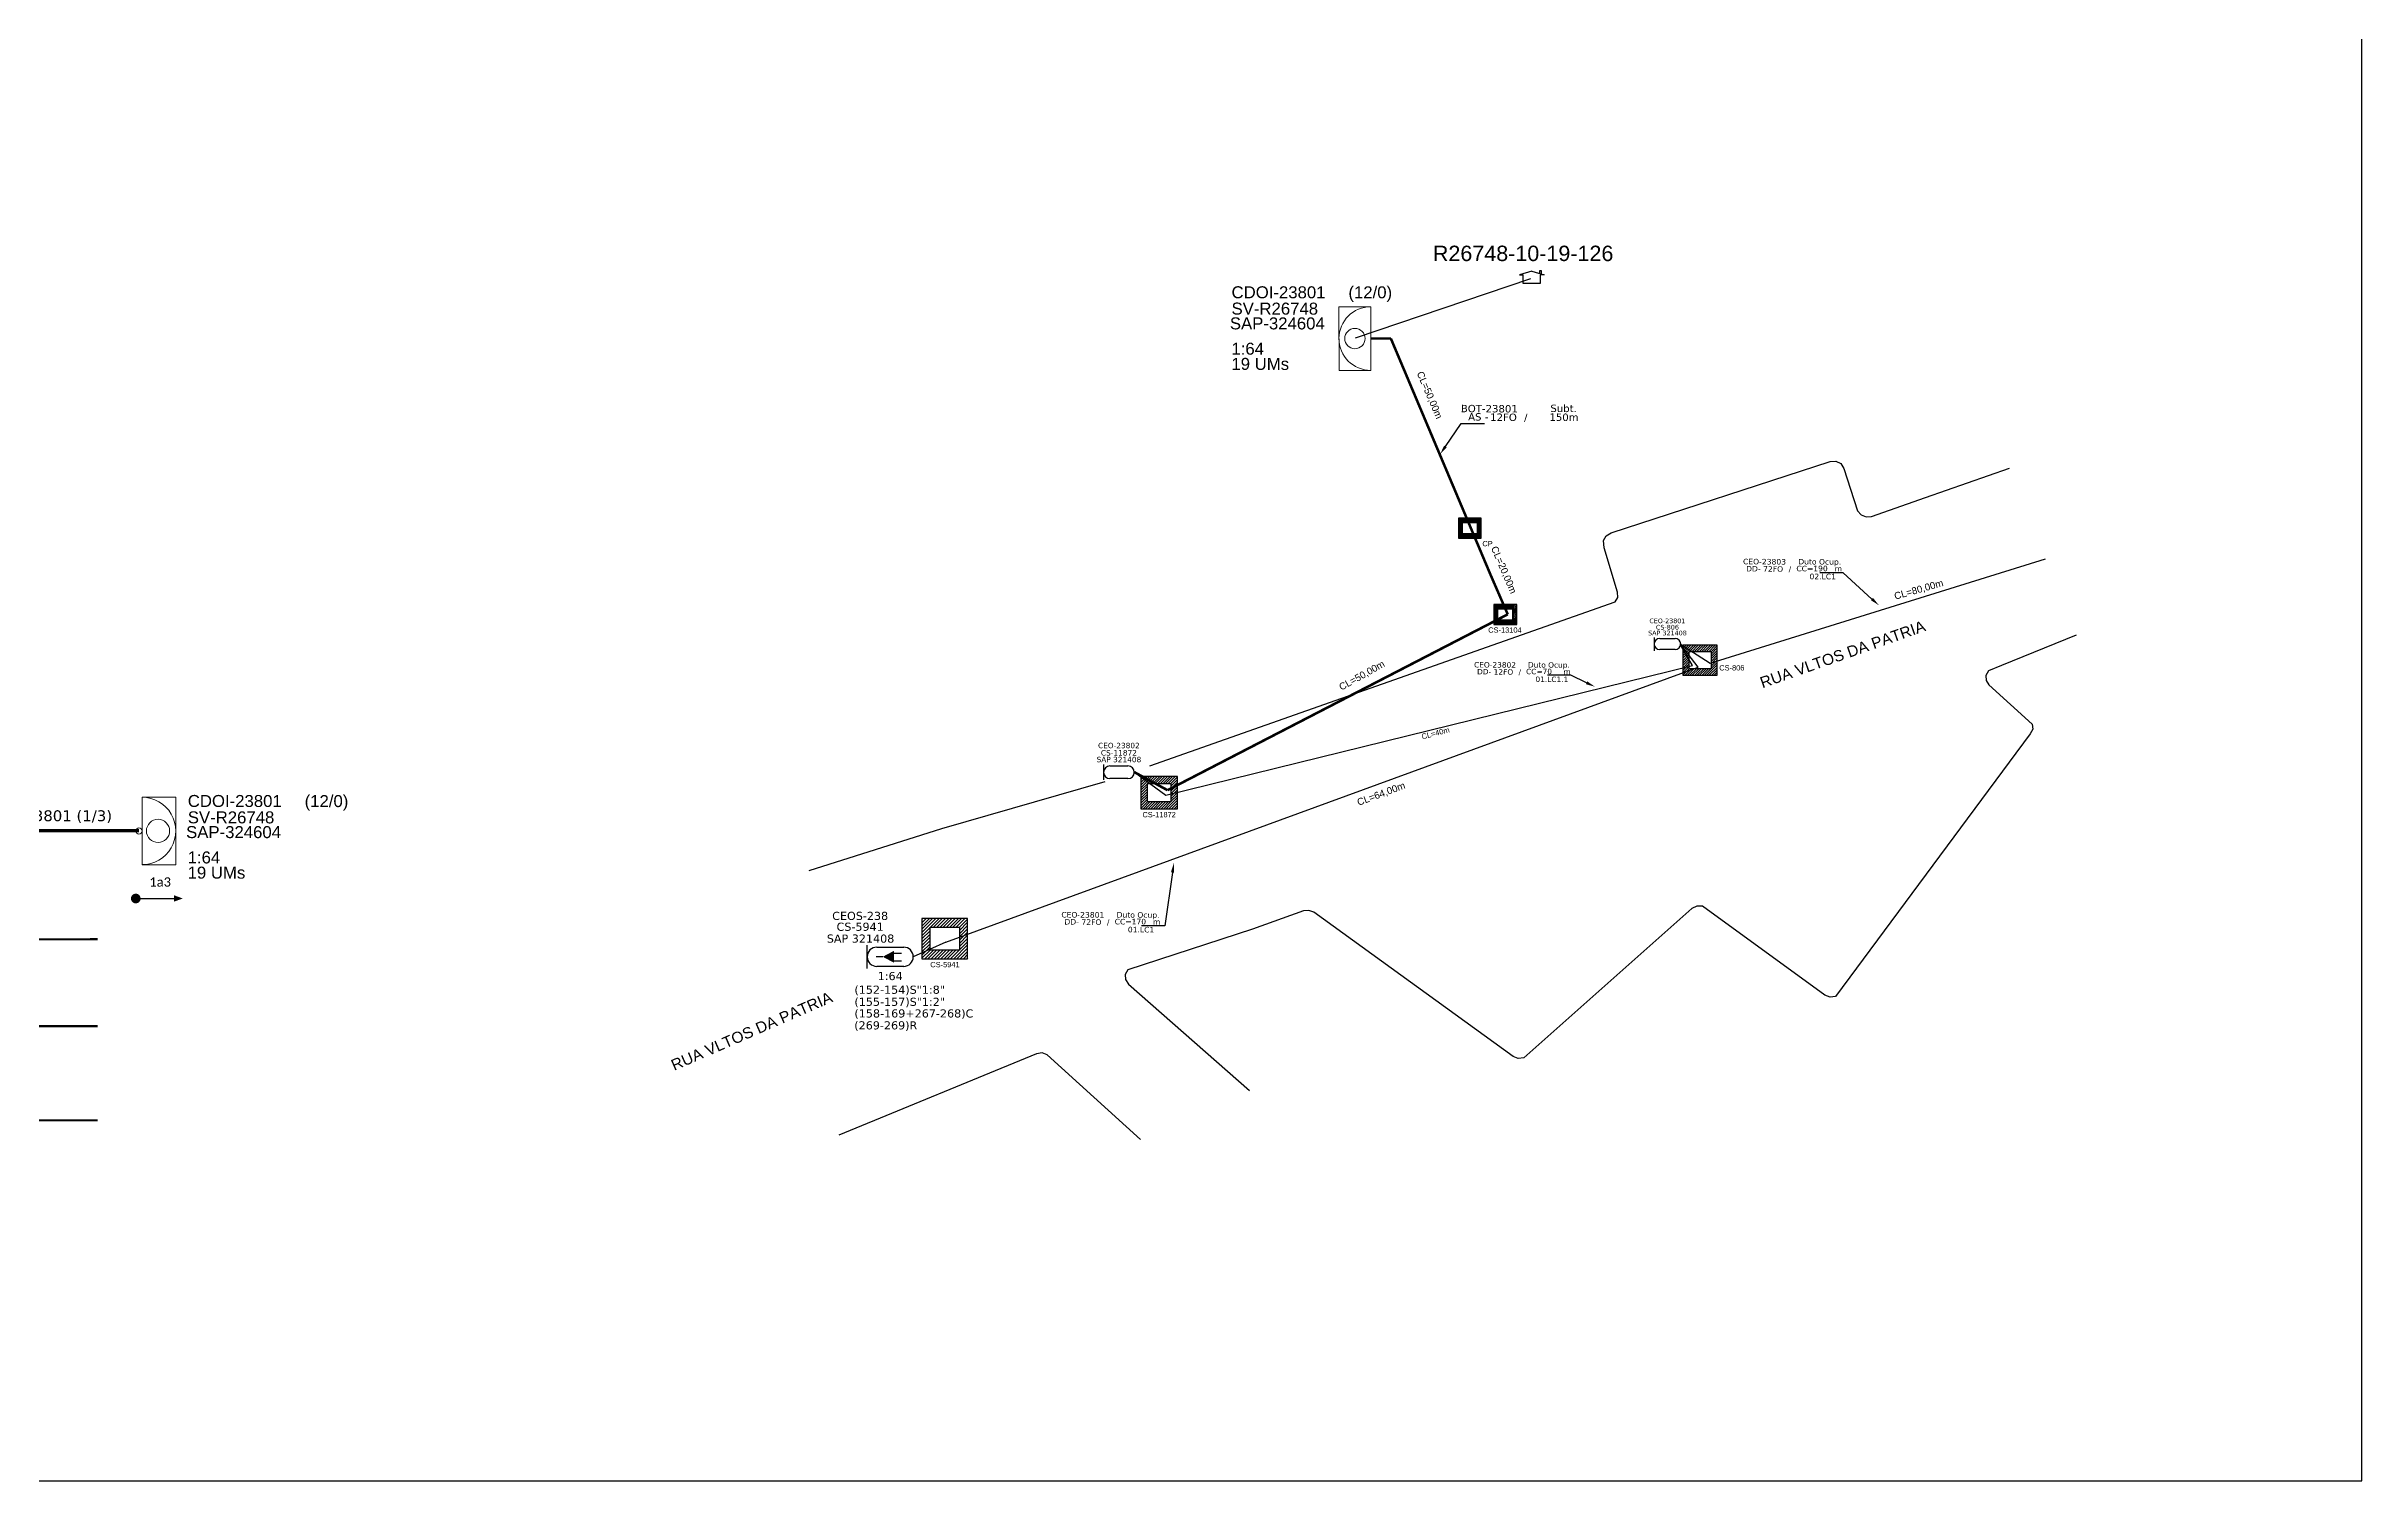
# Model space of a CAD drawing. Extents: x -4 to 837, y 1 to 595.
# Drawn here: x 357.7 to 837.2, y 1.3 to 298.3 of the extents above; entities that cross this region are included whole.
import ezdxf
from ezdxf import colors
from ezdxf.entities.mleader import LeaderData, LeaderLine
from ezdxf.enums import TextEntityAlignment as Align
from ezdxf.math import Vec2, Vec3

# ---------------------------------------------------------------- set-up
doc = ezdxf.new("R2010")
doc.units = 0
for name, color, linetype in [('0 @ 1', 7, 'Continuous'), ('10.1-Caixas Subterrâneas', 5, 'Continuous'), ('20.4-CEOS', 1, 'Continuous'), ('20.5-CEO', 1, 'Continuous'), ('30.4-Selo', 7, 'Continuous'), ('CAP a instalar', 1, 'Continuous'), ('label_cabos', 7, 'Continuous'), ('QUADRA', 7, 'Continuous'), ('SEGMENTO', 10, 'Continuous'), ('SETA', 7, 'Continuous'), ('surveys', 7, 'Continuous'), ('surveys legendas', 7, 'Continuous')]:
    doc.layers.add(name, color=color, linetype=linetype)
for name, color, linetype, lineweight in [("20.0-LEGENDA DOS CDO'S", 1, 'Continuous', 0), ('20.1-CDO_INTERIOR', 1, 'Continuous', 0), ('40.1-ETIQUETAS', 1, 'Continuous', 20), ('Segmento Logradouro Texto', 238, 'Continuous', 0)]:
    doc.layers.add(name, color=color, linetype=linetype, lineweight=lineweight)
doc.layers.add('DROP DE CLIENTE', color=140, linetype='Continuous', plot=False)
doc.styles.add('ARIAL', font='arial.ttf')
doc.styles.add('DIGICADE', font='arial.ttf')
doc.styles.add('FTTH', font='arial.ttf')
doc.styles.add('siredit', font='verdana.ttf')
doc.linetypes.add('FENCELINE1', pattern='A,0.25,-0.1,[133,ltypeshp.shx,S=0.1,R=0,X=-0.1,Y=0],-0.1,1', length=1.45)

# ---------------------------------------------------------------- blocks, each defined once
blk = doc.blocks.new('ETIQUETA_RS5F')
at = {"layer": '40.1-ETIQUETAS', "color": 0, "style": 'siredit'}
blk.add_text('/', height=1.5, dxfattribs=at).set_placement((1.58, -1.95), align=Align.MIDDLE_RIGHT)
for tag, p in [('ETIQUETA_R_PRIMARIA', (1.21, 4.1)), ('ETIQUETA_R_SECUNDARIA', (1.21, 2.1)), ('F_ATIVAS/F_MORTAS', (1.14, -4.24))]:
    blk.add_attdef(tag, text='', height=1.5, dxfattribs=at).set_placement(p, align=Align.MIDDLE_CENTER)
for tag, p in [('TIPO_CABO', (-6.58, -2.12)), ('CAP_CABO', (0.4, -2.09))]:
    blk.add_attdef(tag, text='', height=1.5, dxfattribs=at).set_placement(p, align=Align.MIDDLE_RIGHT)
blk.add_attdef('METROS', text='', height=1.5, dxfattribs=at).set_placement((2.14, -1.95), align=Align.MIDDLE_LEFT)
for tag, p in [('FUSÃO_1', (0.85, -8.39)), ('FUSÃO_2', (0.85, -10.6)), ('FUSÃO_3', (0.85, -12.93)), ('FUSÃO_4', (0.85, -15.14)), ('FUSÃO_5', (0.85, -17.16))]:
    blk.add_attdef(tag, text='', height=1.5, dxfattribs=at).set_placement(p, align=Align.CENTER)
blk = doc.blocks.new('SURVEY_SURVEY')
for p, q in [((0, 0.0000127), (-0.0000126, 0.000009)), ((-0.0000126, 0.000009), (-0.0000086, 0.000009)), ((-0.0000086, 0), (-0.0000086, 0.000009)), ((0.0000086, 0), (-0.0000086, 0)), ((0, 0.0000127), (0.0000126, 0.000009)), ((0.0000084, 0.0000132), (0.0000098, 0.0000132)), ((0.0000084, 0.0000103), (0.0000084, 0.0000132)), ((0.0000126, 0.000009), (0.0000086, 0.000009)), ((0.0000086, 0.000009), (0.0000086, 0)), ((0.0000098, 0.0000132), (0.0000098, 0.0000099))]:
    blk.add_line(p, q)
blk = doc.blocks.new('*X50')
at = {"color": 0, "linetype": 'Continuous'}
for p, q in [((-1.25, 0.34099), (-0.49099, 1.1)), ((-1.25, 0.517767), (-0.667767, 1.1)), ((-1.25, 0.694544), (-0.844544, 1.1)), ((-1.25, 0.87132), (-1.02132, 1.1)), ((-1.25, 1.048097), (-1.198097, 1.1)), ((-1.25, 0.164214), (-0.8035, 0.610714)), ((-1.25, -0.012563), (-0.8035, 0.433937)), ((-1.25, -0.18934), (-0.8035, 0.25716)), ((-1.25, -0.366117), (-0.8035, 0.080383)), ((-0.789214, 0.625), (-0.314214, 1.1)), ((-0.612437, 0.625), (-0.137437, 1.1)), ((-0.43566, 0.625), (0.03934, 1.1)), ((-0.258883, 0.625), (0.216117, 1.1)), ((-0.082107, 0.625), (0.392893, 1.1)), ((0.09467, 0.625), (0.56967, 1.1)), ((0.271447, 0.625), (0.746447, 1.1)), ((0.448223, 0.625), (0.923223, 1.1)), ((0.625, 0.625), (1.1, 1.1)), ((0.801777, 0.625), (1.25, 1.073223)), ((0.8035, 0.449947), (1.25, 0.896447)), ((0.8035, 0.27317), (1.25, 0.71967)), ((0.8035, 0.096393), (1.25, 0.542893)), ((0.8035, -0.080383), (1.25, 0.366117)), ((0.8035, -0.25716), (1.25, 0.18934)), ((0.8035, -0.433937), (1.25, 0.012563)), ((-1.25, -0.542893), (-0.8035, -0.096393)), ((-1.25, -0.71967), (-0.8035, -0.27317)), ((-1.25, -0.896447), (-0.8035, -0.449947)), ((-1.25, -1.073223), (-0.801777, -0.625)), ((-1.1, -1.1), (-0.625, -0.625)), ((-0.923223, -1.1), (-0.448223, -0.625)), ((-0.746447, -1.1), (-0.271447, -0.625)), ((-0.56967, -1.1), (-0.09467, -0.625)), ((-0.392893, -1.1), (0.082107, -0.625)), ((-0.216117, -1.1), (0.258883, -0.625)), ((-0.03934, -1.1), (0.43566, -0.625)), ((0.137437, -1.1), (0.612437, -0.625)), ((0.314214, -1.1), (0.789214, -0.625)), ((0.49099, -1.1), (1.25, -0.34099)), ((0.667767, -1.1), (1.25, -0.517767)), ((0.8035, -0.610714), (1.25, -0.164214)), ((0.844544, -1.1), (1.25, -0.694544)), ((1.02132, -1.1), (1.25, -0.87132)), ((1.198097, -1.1), (1.25, -1.048097))]:
    blk.add_line(p, q, dxfattribs=at)
blk = doc.blocks.new('*U57')
at = {"layer": '20.4-CEOS', "color": 7, "style": 'siredit'}
for tag, p in [('FIBRAS_SPLITTER', (0, 0)), ('FIBRAS_TOP_C', (0, -4.13)), ('RESERVA_FINAIS', (0, -5.46))]:
    blk.add_attdef(tag, p, '', height=1.01, dxfattribs=at)
for tag, p, flags in [('QTDE', (0, -9.4), 1), ('ID_ATIVIDADE', (0, -6.77), 3), ('FATOR', (0, -8.09), 1), ('FID', (0, -10.71), 1)]:
    blk.add_attdef(tag, p, '', height=1.01, dxfattribs=dict(at, flags=flags))
blk = doc.blocks.new('*U58')
at = {"layer": '20.4-CEOS', "color": 7, "style": 'siredit'}
blk.add_attdef('FIBRAS_SPLITTER', (0, 0), '', height=1.01, dxfattribs=at)
for tag, p, flags in [('ID_ATIVIDADE', (0, -1.48), 3), ('FATOR', (0, -2.79), 1), ('QTDE', (0, -4.11), 1), ('FID', (0, -5.42), 1)]:
    blk.add_attdef(tag, p, '', height=1.01, dxfattribs=dict(at, flags=flags))
blk = doc.blocks.new('LEGENDA DOS CABOS')
at = {"layer": 'label_cabos', "color": 0, "style": 'siredit'}
for tag, p in [('TIPO_CABO', (2.74, 0.52)), ('ID', (4.24, 1.63)), ('CABO', (6.16, 0.47)), ('/', (9.19, 0.47)), ('METROS', (14.36, 0.47)), ('XX', (14.31, 1.67))]:
    blk.add_attdef(tag, text='', height=1, rotation=359.69, dxfattribs=at).set_placement(p, align=Align.MIDDLE_CENTER)
blk = doc.blocks.new('Inst CB DT OCUP CFOA-SM-DD-S-12')
at = {"layer": 'label_cabos', "color": 0, "style": 'siredit'}
for tag, flags, p in [('ID_ATIVIDADE', 3, (1.31, 2.67)), ('FATOR', 1, (11.56, 2.55))]:
    blk.add_attdef(tag, text='', height=1, rotation=359.69, dxfattribs=dict(at, flags=flags)).set_placement(p, align=Align.MIDDLE_CENTER)
for tag, p in [('TIPO_CABO', (1.11, 0)), ('DESTINO_CABO', (3.13, 1.26)), ('CABO', (4.69, -0.05)), ('/', (7.71, -0.05)), ('LANCE', (10.41, 0.02)), ('TIPO_CABO', (13.11, 1.24)), ('UND', (16.46, 0)), ('FID', (13.65, -1.41))]:
    blk.add_attdef(tag, text='', height=1, rotation=359.69, dxfattribs=at).set_placement(p, align=Align.MIDDLE_CENTER)
blk.add_attdef('QTDE', (11.93, -0.45), '', height=1, rotation=359.69, dxfattribs=at)
blk = doc.blocks.new('Inst CB DT OCUP CFOA-SM-DD-S-72')
at = {"layer": 'label_cabos', "color": 0, "style": 'siredit'}
for tag, flags, p in [('ID_ATIVIDADE', 3, (1.31, 2.67)), ('FATOR', 1, (11.56, 2.55))]:
    blk.add_attdef(tag, text='', height=1, rotation=359.69, dxfattribs=dict(at, flags=flags)).set_placement(p, align=Align.MIDDLE_CENTER)
for tag, p in [('TIPO_CABO', (1.11, 0)), ('DESTINO_CABO', (3.13, 1.26)), ('CABO', (4.69, -0.05)), ('/', (7.71, -0.05)), ('LANCE', (10.41, 0.02)), ('TIPO_CABO', (13.11, 1.24)), ('UND', (16.46, 0)), ('FID', (13.65, -1.41))]:
    blk.add_attdef(tag, text='', height=1, rotation=359.69, dxfattribs=at).set_placement(p, align=Align.MIDDLE_CENTER)
blk.add_attdef('QTDE', (11.93, -0.45), '', height=1, rotation=359.69, dxfattribs=at)

msp = doc.modelspace()

# ---------------------------------------------------------------- linework, layer by layer
for p, q in [((837.17, 1.26), (837.17, 595.26)), ((-3.83, 1.26), (837.17, 1.26))]:
    msp.add_line(p, q)
at = {"color": 7, "linetype": 'Continuous'}
msp.add_line((697.9, 172.92), (697.9, 172.92), dxfattribs=at)
at = {"const_width": 1}
msp.add_lwpolyline([(375.75, 121.8, 1), (376.75, 121.8, 1)], format="xyb", close=True, dxfattribs=at)
at = {"layer": '10.1-Caixas Subterrâneas', "color": 30}
for p, q in [((650.14, 200.58), (650.14, 196.42)), ((654.87, 200.58), (650.14, 200.58)), ((650.98, 199.68), (650.98, 199.68)), ((650.98, 197.32), (650.98, 199.68)), ((650.98, 199.68), (654.02, 199.68)), ((654.02, 197.32), (650.98, 197.32)), ((654.02, 199.68), (654.02, 197.32)), ((654.87, 196.42), (654.87, 200.58)), ((650.14, 196.42), (654.87, 196.42)), ((657.47, 182.68), (657.47, 178.51)), ((662.2, 182.68), (657.47, 182.68)), ((662.2, 178.51), (662.2, 182.68)), ((657.47, 178.51), (662.2, 178.51)), ((658.31, 181.78), (658.31, 181.78)), ((658.31, 179.41), (658.31, 181.78)), ((658.31, 181.78), (661.35, 181.78)), ((661.35, 179.41), (658.31, 179.41)), ((661.35, 181.78), (661.35, 179.41)), ((696.63, 174.27), (696.63, 168.02)), ((703.73, 174.27), (696.63, 174.27)), ((697.9, 169.37), (697.9, 172.92)), ((697.9, 172.92), (702.46, 172.92)), ((702.46, 172.92), (702.46, 169.37)), ((703.73, 168.02), (703.73, 174.27)), ((696.63, 168.02), (703.73, 168.02)), ((702.46, 169.37), (697.9, 169.37)), ((584.36, 147.04), (584.36, 140.39)), ((591.93, 147.04), (584.36, 147.04)), ((585.72, 145.61), (585.72, 145.61)), ((585.72, 141.82), (585.72, 145.61)), ((585.72, 145.61), (590.58, 145.61)), ((590.58, 145.61), (590.58, 141.82)), ((591.93, 140.39), (591.93, 147.04)), ((584.36, 140.39), (591.93, 140.39)), ((590.58, 141.82), (585.72, 141.82)), ((539.05, 117.64), (539.05, 109.32)), ((548.5, 117.64), (539.05, 117.64)), ((540.73, 115.85), (540.73, 115.85)), ((540.73, 111.12), (540.73, 115.85)), ((540.73, 115.85), (546.81, 115.85)), ((546.81, 115.85), (546.81, 111.12)), ((548.5, 109.32), (548.5, 117.64)), ((546.81, 111.12), (540.73, 111.12)), ((539.05, 109.32), (548.5, 109.32))]:
    msp.add_line(p, q, dxfattribs=at)
at = {"layer": '10.1-Caixas Subterrâneas', "color": 30, "const_width": 0.829}
msp.add_lwpolyline([(702.66, 174.55), (702.66, 174.55)], dxfattribs=at)
msp.add_lwpolyline([(702.66, 174.55), (702.66, 174.55)], dxfattribs=at)
at = {"layer": '20.1-CDO_INTERIOR', "color": 1, "lineweight": 18}
msp.add_lwpolyline([(625.41, 231.16), (625.4, 244.34), (631.99, 244.34), (632, 231.16)], close=True, dxfattribs=at)
msp.add_circle((628.7, 237.75), 2.11, dxfattribs=at)
msp.add_arc((631.99, 237.75), 6.59, 90.0276, 270.0276, dxfattribs=at)
at = {"layer": '20.4-CEOS', "color": 7}
for p, q in [((529.69, 111.72), (535.26, 111.72)), ((535.26, 107.75), (529.69, 107.75))]:
    msp.add_line(p, q, dxfattribs=at)
for points in [[(527.7, 107.34), (527.7, 112.13)], [(533.13, 110.52), (534.82, 110.52)], [(530.93, 109.74), (529.59, 109.74)], [(533.13, 108.87), (534.82, 108.87)]]:
    msp.add_lwpolyline(points, dxfattribs=at)
msp.add_lwpolyline([(530.93, 109.74, 0, 2.45, 0), (533.23, 109.74, 2.45, 2.45, 0)], format="xyseb", dxfattribs=at)
for centre, start, end in [((529.69, 109.74), 90, 270), ((535.26, 109.74), 270, 90)]:
    msp.add_arc(centre, 1.99, start, end, dxfattribs=at)
at = {"layer": '20.5-CEO', "color": 7}
for p, q in [((691.81, 175.64), (695.01, 175.64)), ((695.01, 173.36), (691.81, 173.36))]:
    msp.add_line(p, q, dxfattribs=at)
at = {"layer": '20.5-CEO', "color": 5}
for p, q in [((577.98, 149.26), (581.68, 149.26)), ((581.68, 146.62), (577.98, 146.62))]:
    msp.add_line(p, q, dxfattribs=at)
at = {"layer": '20.5-CEO', "color": 7}
msp.add_lwpolyline([(690.68, 175.87), (690.68, 173.12)], dxfattribs=at)
at = {"layer": '20.5-CEO', "color": 5}
msp.add_lwpolyline([(576.67, 149.53), (576.67, 146.35)], dxfattribs=at)
at = {"layer": '20.5-CEO', "color": 7}
for centre, start, end in [((691.81, 174.5), 90, 270), ((695.01, 174.5), 270, 90)]:
    msp.add_arc(centre, 1.14, start, end, dxfattribs=at)
at = {"layer": '20.5-CEO', "color": 5}
for centre, start, end in [((577.98, 147.94), 90, 270), ((581.68, 147.94), 270, 90)]:
    msp.add_arc(centre, 1.32, start, end, dxfattribs=at)
at = {"layer": '40.1-ETIQUETAS', "color": 1}
msp.add_lwpolyline([(377.54, 142.79), (384.54, 142.79), (384.54, 128.79), (377.54, 128.79)], close=True, dxfattribs=at)
for centre, major_axis, start_param, end_param in [((377.54, 135.8), (-4.94, 4.94), 2.356194, 5.497787), ((376.9, 135.8), (-0.457, 0.457), 2.356194490191767, 8.639379797371353), ((380.86, 135.8), (1.7, 1.7), 3.926991, 10.210176)]:
    msp.add_ellipse(centre, major_axis=major_axis, ratio=1, start_param=start_param, end_param=end_param, dxfattribs=at)
at = {"layer": 'CAP a instalar', "color": 7, "ltscale": 2}
for p, q in [((702.26, 170.55), (771.71, 192.14)), ((698.61, 170.02), (696.04, 174.5)), ((696.14, 174.5), (702.26, 170.55)), ((699.78, 169.69), (696.14, 174.5)), ((544, 112.78), (699.78, 169.69)), ((589.54, 143.22), (698.61, 170.02)), ((699.78, 169.69), (699.78, 169.69)), ((583.04, 147.96), (589.54, 143.22)), ((544, 112.78), (537.24, 109.74))]:
    msp.add_line(p, q, dxfattribs=at)
at = {"layer": 'CAP a instalar', "color": 1, "linetype": 'FENCELINE1', "ltscale": 7}
for points, const_width in [([(631.99, 237.75), (636.14, 237.75)], 0.532), ([(656.83, 188.72), (636.14, 237.75)], 0.532), ([(660.34, 180.64), (656.83, 188.72)], 0.532), ([(589.89, 144.23), (660.34, 180.64)], 0.532), ([(583.04, 147.96), (589.89, 144.23)], 0.532), ([(298.17, 135.79), (376.9, 135.85)], 0.683)]:
    msp.add_lwpolyline(points, dxfattribs=dict(at, const_width=const_width))
at = {"layer": 'CAP a instalar', "color": 8, "linetype": 'FENCELINE1', "ltscale": 7, "const_width": 0.467}
for points in [[(296.09, 113.31), (368.37, 113.36)], [(295.53, 95.33), (368.37, 95.38)], [(294.15, 75.83), (368.37, 75.88)]]:
    msp.add_lwpolyline(points, dxfattribs=at)
at = {"layer": 'DROP DE CLIENTE'}
msp.add_lwpolyline([(628.8, 237.88), (665.12, 250.15)], dxfattribs=at)
at = {"layer": 'QUADRA', "color": 4}
for points in [[(586.26, 149.28), (682.57, 183.22), (682.57, 183.22), (683.14, 184.16), (683.1, 185.21), (680.34, 194.44), (680.2, 195.9), (680.7, 196.88), (681.73, 197.49), (727.12, 212.31), (728.27, 212.34), (729.3, 211.86), (729.97, 210.83), (731.35, 206.56), (732.8, 202.08), (733.5, 201.22), (734.56, 200.8), (735.68, 200.91), (746.82, 204.84), (764.22, 210.91)], [(778.02, 176.32), (762.61, 170.07), (759.91, 168.94), (759.36, 168), (759.4, 166.92), (759.99, 166.02), (768.95, 157.93), (769.05, 156.85), (768.55, 155.87), (768.55, 155.87), (728.22, 101.52), (727.08, 101.4), (726.02, 101.82), (700.65, 120.22), (699.48, 120.25), (698.46, 119.72), (663.67, 88.81), (662.53, 88.69), (661.45, 89.1), (620.2, 118.95), (619.16, 119.35), (618.02, 119.23), (607.52, 115.48), (581.69, 107.03), (581.69, 107.03), (581.15, 106.09), (581.16, 105.01), (581.78, 104.09), (606.88, 82.06)], [(515.66, 127.62), (543.16, 136.29), (576.96, 146.04)], [(584.32, 71.9), (565, 89.44), (563.92, 89.84), (562.78, 89.66), (521.86, 72.81)]]:
    msp.add_lwpolyline(points, dxfattribs=at)
at = {"layer": 'QUADRA'}
msp.add_lwpolyline([(584.32, 71.9), (565, 89.44), (563.92, 89.84), (562.78, 89.66), (521.86, 72.81)], dxfattribs=at)
at = {"layer": 'SETA'}
msp.add_lwpolyline([(376.25, 121.8), (384.85, 121.8)], dxfattribs=at)
msp.add_solid([(384.16, 122.48), (385.99, 121.81), (384.16, 121.15)], dxfattribs=at)

# ---------------------------------------------------------------- block references
at = {"lineweight": 0}
ref = msp.add_blockref('Inst CB DT OCUP CFOA-SM-DD-S-72', (709.92, 190.1), dxfattribs=dict(at, xscale=1.146869991895426, yscale=1.146869991895426, zscale=1.146869991895426))
ref.add_attrib('DESTINO_CABO', 'CEO-23803', dxfattribs={"layer": 'label_cabos', "color": 0, "height": 1.147, "rotation": 359.69, "style": 'siredit'}).set_placement((713.51, 191.55), align=Align.MIDDLE_CENTER)
ref.add_attrib('TIPO_CABO', 'Duto Ocup.', dxfattribs={"layer": 'label_cabos', "color": 0, "height": 1.147, "rotation": 359.69, "style": 'siredit'}).set_placement((724.95, 191.53), align=Align.MIDDLE_CENTER)
ref.add_attrib('/', '/', dxfattribs={"layer": 'label_cabos', "color": 0, "height": 1.15, "rotation": 359.69, "style": 'siredit'}).set_placement((718.77, 190.04), align=Align.MIDDLE_CENTER)
ref.add_attrib('FID', '02.LC1', dxfattribs={"layer": 'label_cabos', "color": 0, "height": 1.147, "rotation": 359.69, "style": 'siredit'}).set_placement((725.57, 188.48), align=Align.MIDDLE_CENTER)
ref.add_attrib('LANCE', 'CC=', dxfattribs={"layer": 'label_cabos', "color": 0, "height": 1.147, "rotation": 359.69, "style": 'siredit'}).set_placement((721.86, 190.12), align=Align.MIDDLE_CENTER)
ref.add_attrib('UND', 'm', dxfattribs={"layer": 'label_cabos', "color": 0, "height": 1.15, "rotation": 359.69, "style": 'siredit'}).set_placement((728.8, 190.1), align=Align.MIDDLE_CENTER)
ref.add_attrib('CABO', '72FO', dxfattribs={"layer": 'label_cabos', "color": 0, "height": 1.147, "rotation": 359.69, "style": 'siredit'}).set_placement((715.29, 190.04), align=Align.MIDDLE_CENTER)
ref.add_attrib('TIPO_CABO', 'DD-', dxfattribs={"layer": 'label_cabos', "color": 0, "height": 1.147, "rotation": 359.69, "style": 'siredit'}).set_placement((711.2, 190.09), align=Align.MIDDLE_CENTER)
ref.add_attrib('QTDE', '190', (723.6, 189.58), dxfattribs={"layer": 'label_cabos', "color": 0, "height": 1.147, "rotation": 359.69, "style": 'siredit'})
ref = msp.add_blockref('Inst CB DT OCUP CFOA-SM-DD-S-12', (654.2, 168.78), dxfattribs=dict(at, xscale=1.119208546120738, yscale=1.119208546120738, zscale=1.119208546120738))
ref.add_attrib('DESTINO_CABO', 'CEO-23802', dxfattribs={"layer": 'label_cabos', "color": 0, "height": 1.119, "rotation": 359.69, "style": 'siredit'}).set_placement((657.71, 170.19), align=Align.MIDDLE_CENTER)
ref.add_attrib('TIPO_CABO', 'Duto Ocup.', dxfattribs={"layer": 'label_cabos', "color": 0, "height": 1.119, "rotation": 359.69, "style": 'siredit'}).set_placement((668.87, 170.17), align=Align.MIDDLE_CENTER)
ref.add_attrib('/', '/', dxfattribs={"layer": 'label_cabos', "color": 0, "height": 1.12, "rotation": 359.69, "style": 'siredit'}).set_placement((662.84, 168.72), align=Align.MIDDLE_CENTER)
ref.add_attrib('FID', '01.LC1.1', dxfattribs={"layer": 'label_cabos', "color": 0, "height": 1.119, "rotation": 359.69, "style": 'siredit'}).set_placement((669.48, 167.19), align=Align.MIDDLE_CENTER)
ref.add_attrib('LANCE', 'CC=', dxfattribs={"layer": 'label_cabos', "color": 0, "height": 1.119, "rotation": 359.69, "style": 'siredit'}).set_placement((665.85, 168.8), align=Align.MIDDLE_CENTER)
ref.add_attrib('UND', 'm', dxfattribs={"layer": 'label_cabos', "color": 0, "height": 1.12, "rotation": 359.69, "style": 'siredit'}).set_placement((672.63, 168.78), align=Align.MIDDLE_CENTER)
ref.add_attrib('CABO', '12FO', dxfattribs={"layer": 'label_cabos', "color": 0, "height": 1.119, "rotation": 359.69, "style": 'siredit'}).set_placement((659.45, 168.72), align=Align.MIDDLE_CENTER)
ref.add_attrib('TIPO_CABO', 'DD-', dxfattribs={"layer": 'label_cabos', "color": 0, "height": 1.119, "rotation": 359.69, "style": 'siredit'}).set_placement((655.45, 168.77), align=Align.MIDDLE_CENTER)
ref.add_attrib('QTDE', '70', (667.55, 168.27), dxfattribs={"layer": 'label_cabos', "color": 0, "height": 1.119, "rotation": 359.69, "style": 'siredit'})
ref = msp.add_blockref('Inst CB DT OCUP CFOA-SM-DD-S-72', (568.77, 116.98), dxfattribs=dict(at, xscale=1.146869991895426, yscale=1.146869991895426, zscale=1.146869991895426))
ref.add_attrib('DESTINO_CABO', 'CEO-23801', dxfattribs={"layer": 'label_cabos', "color": 0, "height": 1.147, "rotation": 359.69, "style": 'siredit'}).set_placement((572.36, 118.43), align=Align.MIDDLE_CENTER)
ref.add_attrib('TIPO_CABO', 'Duto Ocup.', dxfattribs={"layer": 'label_cabos', "color": 0, "height": 1.147, "rotation": 359.69, "style": 'siredit'}).set_placement((583.8, 118.41), align=Align.MIDDLE_CENTER)
ref.add_attrib('/', '/', dxfattribs={"layer": 'label_cabos', "color": 0, "height": 1.15, "rotation": 359.69, "style": 'siredit'}).set_placement((577.61, 116.92), align=Align.MIDDLE_CENTER)
ref.add_attrib('FID', '01.LC1', dxfattribs={"layer": 'label_cabos', "color": 0, "height": 1.147, "rotation": 359.69, "style": 'siredit'}).set_placement((584.42, 115.36), align=Align.MIDDLE_CENTER)
ref.add_attrib('LANCE', 'CC=', dxfattribs={"layer": 'label_cabos', "color": 0, "height": 1.147, "rotation": 359.69, "style": 'siredit'}).set_placement((580.71, 117.01), align=Align.MIDDLE_CENTER)
ref.add_attrib('UND', 'm', dxfattribs={"layer": 'label_cabos', "color": 0, "height": 1.15, "rotation": 359.69, "style": 'siredit'}).set_placement((587.65, 116.98), align=Align.MIDDLE_CENTER)
ref.add_attrib('CABO', '72FO', dxfattribs={"layer": 'label_cabos', "color": 0, "height": 1.147, "rotation": 359.69, "style": 'siredit'}).set_placement((574.14, 116.92), align=Align.MIDDLE_CENTER)
ref.add_attrib('TIPO_CABO', 'DD-', dxfattribs={"layer": 'label_cabos', "color": 0, "height": 1.147, "rotation": 359.69, "style": 'siredit'}).set_placement((570.04, 116.98), align=Align.MIDDLE_CENTER)
ref.add_attrib('QTDE', '170', (582.45, 116.46), dxfattribs={"layer": 'label_cabos', "color": 0, "height": 1.147, "rotation": 359.69, "style": 'siredit'})
at = {"layer": '10.1-Caixas Subterrâneas', "color": 30}
for p, xscale, yscale, zscale, rotation in [((652.5, 198.5), 1.891531518666657, 1.891531518666657, 3.783063037333314, 180.0000000000622), ((659.83, 180.6), 1.891531518666657, 1.891531518666657, 3.783063037333314, 180.0000000000622), ((700.18, 171.14), 2.838033463892426, 2.838033463892426, 5.676066927784851, 180.0000000000619), ((588.15, 143.72), 3.026450429866651, 3.026450429866651, 6.052900859733302, 180.0000000000622), ((543.77, 113.48), 3.783063037333314, 3.783063037333314, 7.566126074666627, 180.000000000062)]:
    msp.add_blockref('*X50', p, dxfattribs=dict(at, xscale=xscale, yscale=yscale, zscale=zscale, rotation=rotation))
at = {"layer": '20.4-CEOS', "color": 0, "lineweight": 0}
ref = msp.add_blockref('*U57', (525.06, 102.08), dxfattribs=dict(at, xscale=1.665844288233707, yscale=1.665844288233707, zscale=1.665844288233707))
ref.add_attrib('FIBRAS_SPLITTER', '(152-154)S"1:8"', (525.06, 102.08), dxfattribs={"color": 7, "height": 1.682, "style": 'siredit'})
ref.add_attrib('FIBRAS_TOP_C', '(158-169+267-268)C', (525.06, 97.17), dxfattribs={"color": 7, "height": 1.682, "style": 'siredit'})
ref.add_attrib('RESERVA_FINAIS', '(269-269)R', (525.03, 94.7), dxfattribs={"color": 7, "height": 1.682, "style": 'siredit'})
at = {"layer": '20.4-CEOS', "color": 0, "lineweight": 0, "xscale": 1.665844288233707, "yscale": 1.665844288233707, "zscale": 1.665844288233707}
msp.add_blockref('*U58', (525.06, 99.58), dxfattribs=at).add_auto_attribs({'FIBRAS_SPLITTER': '(155-157)S"1:2"'})
at = {"layer": '40.1-ETIQUETAS', "color": 1}
ref = msp.add_blockref('ETIQUETA_RS5F', (339.14, 135.78), dxfattribs=dict(at, xscale=1.498504013282155, yscale=1.498504013282155, zscale=1.498504013282155))
ref.add_attrib('ETIQUETA_R_SECUNDARIA', 'RJ.BOT.CEOS-238.F-1.CDOI-23801 (1/3)', dxfattribs={"layer": '30.4-Selo', "color": 0, "height": 2.2478, "style": 'siredit'}).set_placement((340.91, 138.94), align=Align.MIDDLE_CENTER)
ref.add_attrib('TIPO_CABO', 'AS', dxfattribs={"color": 0, "height": 2.248, "style": 'siredit'}).set_placement((329.22, 132.61), align=Align.MIDDLE_RIGHT)
ref.add_attrib('CAP_CABO', '12FO', dxfattribs={"color": 0, "height": 2.248, "style": 'siredit'}).set_placement((339.69, 132.65), align=Align.MIDDLE_RIGHT)
ref.add_attrib('METROS', '150m', dxfattribs={"color": 0, "height": 2.248, "style": 'siredit'}).set_placement((342.3, 132.85), align=Align.MIDDLE_LEFT)
ref.add_attrib('F_ATIVAS/F_MORTAS', '3FA / 9FM', dxfattribs={"color": 0, "height": 2.248, "style": 'siredit'}).set_placement((340.8, 129.42), align=Align.MIDDLE_CENTER)
at = {"layer": 'label_cabos', "color": 0, "lineweight": 0, "xscale": 1.527621195536693, "yscale": 1.527621195536693, "zscale": 1.527621195536693}
msp.add_blockref('LEGENDA DOS CABOS', (650.05, 220.74), dxfattribs=at).add_auto_attribs({'ID': 'BOT-23801', 'CABO': '12FO', 'METROS': '150m', 'XX': 'Subt.', '/': '/', 'TIPO_CABO': 'AS -'})
at = {"layer": 'surveys', "color": 255, "xscale": 202738.155735747, "yscale": 202738.155735747, "zscale": 202738.155735747}
msp.add_blockref('SURVEY_SURVEY', (665.3, 249.14), dxfattribs=at)

# ---------------------------------------------------------------- texts
at = {"insert": (381.3, 125.22), "char_height": 1.9271, "width": 32.5791, "attachment_point": 5}
msp.add_mtext('\\C7;\\fCalibri|b0|i0|c0|p34;1a3', dxfattribs=at)
at = {"layer": '0 @ 1', "color": 3, "linetype": 'Continuous', "attachment_point": 1, "style": 'FTTH'}
for s, insert, char_height, rotation in [('\\pt4.32464;CL=50,00m', (642.79, 231.15), 1.4415, 293.2066), ('\\pt4.32464;CL=20,00m', (658.17, 194.95), 1.4415, 293.2066), ('\\pt4.32464;CL=80,00m', (740.21, 185.06), 1.4415, 15.8754), ('\\pt4.32464;CL=50,00m', (625.2, 166.08), 1.4415, 29.2156), ('\\pt3.35359;CL=40m', (642.37, 155.83), 1.1179, 14.5351), ('\\pt4.32464;CL=64,00m', (628.96, 142.34), 1.4415, 20.4654)]:
    msp.add_mtext_dynamic_manual_height_columns(s, width=2.5975, gutter_width=0.00005, heights=[1.55], dxfattribs=dict(at, insert=insert, char_height=char_height, rotation=rotation))
at = {"layer": '10.1-Caixas Subterrâneas', "color": 30, "style": 'ARIAL'}
for s, p in [('CP', (655.09, 194.74)), ('CS-13104', (656.3, 176.84)), ('CS-806', (704.14, 169.02)), ('CS-11872', (584.7, 138.62)), ('CS-5941', (540.77, 107.57))]:
    msp.add_text(s, height=1.1, dxfattribs=at).set_placement(p)
at = {"layer": "20.0-LEGENDA DOS CDO'S", "color": 1, "style": 'ARIAL'}
for s, height, p in [('SV-R26748', 2.481, (603.15, 242.71)), ('CDOI-23801', 2.481, (603.15, 246.09)), (' SAP-324604', 2.4806, (601.84, 239.65)), ('1:64', 2.481, (603.12, 234.41)), ('19 UMs', 2.481, (603.12, 231.26)), ('SV-R26748', 2.481, (387.02, 137.37)), ('CDOI-23801', 2.481, (387.02, 140.76)), (' SAP-324604', 2.4806, (385.71, 134.32)), ('1:64', 2.481, (386.99, 129.07)), ('19 UMs', 2.481, (386.99, 125.92))]:
    msp.add_text(s, height=height, rotation=359.9724, dxfattribs=at).set_placement(p)
for p in [(627.06, 246.08), (410.93, 140.74)]:
    msp.add_text('          (12/0)', height=2.4806, rotation=359.9724, dxfattribs=at).set_placement(p, align=Align.CENTER)
at = {"layer": '20.4-CEOS', "color": 7, "style": 'siredit'}
for s, height, p in [('CEO-23801', 0.96, (693.4, 179.77)), ('CEOS-238', 1.682, (526.25, 119.05)), ('CS-5941', 1.682, (526.25, 116.8)), ('SAP 321408', 1.682, (526.33, 114.35)), ('1:64', 1.682, (532.47, 106.59))]:
    msp.add_text(s, height=height, dxfattribs=at).set_placement(p, align=Align.TOP_CENTER)
at = {"layer": '20.4-CEOS', "color": 5, "style": 'siredit'}
for s, p in [('CEO-23802', (579.82, 154.04)), ('SAP 321408', (579.83, 151.14))]:
    msp.add_text(s, height=1.113, dxfattribs=at).set_placement(p, align=Align.TOP_CENTER)
at = {"layer": '20.5-CEO', "color": 7, "style": 'siredit'}
for s, p in [('CS-806', (693.41, 178.46)), ('SAP 321408', (693.41, 177.26))]:
    msp.add_text(s, height=0.964, dxfattribs=at).set_placement(p, align=Align.TOP_CENTER)
at = {"layer": '20.5-CEO', "color": 5, "style": 'siredit'}
msp.add_text('CS-11872', height=1.117, dxfattribs=at).set_placement((579.83, 152.53), align=Align.TOP_CENTER)
at = {"layer": 'Segmento Logradouro Texto', "linetype": 'Continuous', "char_height": 2.2968, "width": 36.6636, "attachment_point": 1, "style": 'DIGICADE'}
for insert, rotation in [((712.32, 167.49), 19.3846), ((486.82, 88.22), 23.5428)]:
    msp.add_mtext('\\fArial|b0|i0|c0|p34;\\W1.0000000000;\\T1.0000000000;\\o\\lRUA VLTOS DA PATRIA', dxfattribs=dict(at, insert=insert, rotation=rotation))
at = {"layer": 'surveys legendas', "color": 0, "style": 'ARIAL'}
msp.add_text('R26748-10-19-126 ', height=3.1873, dxfattribs=at).set_placement((644.84, 253.79))

# ---------------------------------------------------------------- leaders
at = {"layer": 'SEGMENTO', "color": 7, "lineweight": 0, "ltscale": 2}
ml = msp.add_multileader_mtext('Standard', dxfattribs=at)
ml.set_content('', color=7)
ml.set_leader_properties()
ml.build(insert=Vec2(0, 0))
ml.multileader.update_dxf_attribs({"text_right_attachment_type": 6, "dogleg_length": 0.943, "arrow_head_size": 1.95})
ctx = ml.context
ctx.base_point, ctx.char_height, ctx.arrow_head_size, ctx.landing_gap_size, ctx.plane_origin, ctx.plane_x_axis, ctx.plane_y_axis = Vec3(656.54, 219.18), 1.95, 1.95, 0.977, Vec3(6365311.86, 105525953.5), Vec3(-1, 0), Vec3(0, -1)
ctx.right_attachment, ctx.text_align_type = 6, 2
notes = []
notes.append((ctx, [(0, (1, 1, 0), (650.67, 220.16), (1, 0), 3.91, [(0, [(646.33, 213.78)], 0, [])])]))
ctx.mtext.insert, ctx.mtext.text_direction, ctx.mtext.rotation, ctx.mtext.alignment = Vec3(655.56, 217.81), Vec3(-1, 0), 3.141593, 3
ml = msp.add_multileader_mtext('Standard', dxfattribs=at)
ml.set_content('', color=7)
ml.set_leader_properties()
ml.build(insert=Vec2(0, 0))
ml.multileader.update_dxf_attribs({"text_right_attachment_type": 6, "dogleg_length": 0.935, "arrow_head_size": 1.94})
ctx = ml.context
ctx.base_point, ctx.char_height, ctx.arrow_head_size, ctx.landing_gap_size, ctx.plane_origin = Vec3(723.97, 190.17), 1.94, 1.94, 0.968, Vec3(-6305569.15, -104558245.39)
ctx.right_attachment, ctx.text_align_type = 6, 2
notes.append((ctx, [(0, (1, 1, 0), (729.78, 189.21), (-1, 0), 3.87, [(0, [(737.2, 182.51)], 0, [])])]))
ctx.mtext.insert, ctx.mtext.alignment = Vec3(724.94, 191.14), 3
ml = msp.add_multileader_mtext('Standard', dxfattribs=at)
ml.set_content('', color=7)
ml.set_leader_properties()
ml.build(insert=Vec2(0, 0))
ml.multileader.update_dxf_attribs({"text_right_attachment_type": 6, "dogleg_length": 0.935, "arrow_head_size": 1.94})
ctx = ml.context
ctx.base_point, ctx.char_height, ctx.arrow_head_size, ctx.landing_gap_size, ctx.plane_origin = Vec3(667.58, 169.02), 1.94, 1.94, 0.968, Vec3(-6305646.77, -104558274.5)
ctx.right_attachment, ctx.text_align_type = 6, 2
notes.append((ctx, [(0, (1, 1, 0), (673.39, 168.05), (-1, 0), 3.87, [(0, [(678.41, 165.64)], 0, [])])]))
ctx.mtext.insert, ctx.mtext.alignment = Vec3(668.55, 169.99), 3
ml = msp.add_multileader_mtext('Standard', dxfattribs=at)
ml.set_content('', color=7)
ml.set_leader_properties()
ml.build(insert=Vec2(0, 0))
ml.multileader.update_dxf_attribs({"text_right_attachment_type": 6, "dogleg_length": 0.935, "arrow_head_size": 1.94})
ctx = ml.context
ctx.base_point, ctx.char_height, ctx.arrow_head_size, ctx.landing_gap_size, ctx.plane_origin = Vec3(583.51, 117.12), 1.94, 1.94, 0.968, Vec3(-6305782.25, -104558346.41)
ctx.right_attachment, ctx.text_align_type = 6, 2
notes.append((ctx, [(0, (1, 1, 0), (589.31, 116.15), (-1, 0), 3.87, [(0, [(591.2, 129.13)], 0, [])])]))
ctx.mtext.insert, ctx.mtext.alignment = Vec3(582.69, 139.61), 3
for ctx, leaders in notes:
    for number, flags, end, landing, length, lines in leaders:
        leader = LeaderData()
        leader.index, (leader.has_last_leader_line, leader.has_dogleg_vector, leader.attachment_direction) = number, flags
        leader.last_leader_point, leader.dogleg_vector, leader.dogleg_length = Vec3(end), Vec3(landing), length
        for number, points, colour, breaks in lines:
            line = LeaderLine()
            line.index, line.vertices, line.color, line.breaks = number, Vec3.list(points), colors.encode_raw_color(colour), breaks
            leader.lines.append(line)
        ctx.leaders.append(leader)

doc.saveas('drawing.dxf')
